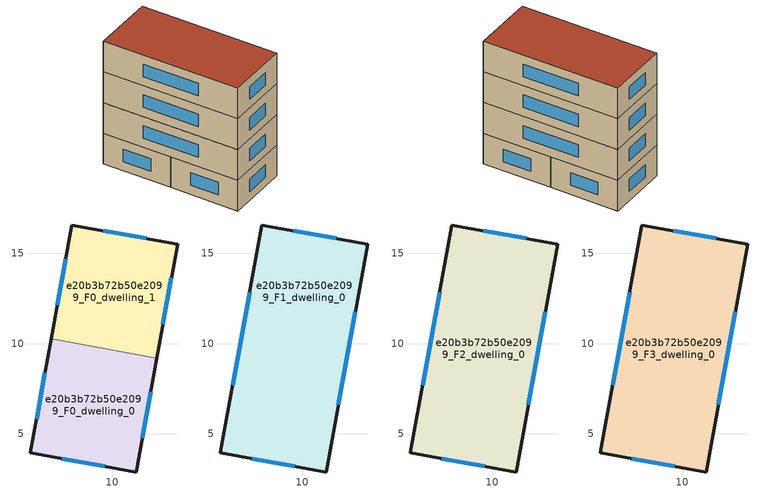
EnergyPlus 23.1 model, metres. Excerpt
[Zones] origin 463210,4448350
e20b3b72b50e2099_F0_dwelling_0
 floor ground (EU_floor_Construction): 12.47,9.2 11.32,2.87 5.46,3.93 6.6,10.26 z0
 wall outside (EU_wall_Construction): 6.6,10.26 5.46,3.93 11.32,2.87 12.47,9.2 z0:3
 wall to e20b3b72b50e2099_F0_dwelling_1 (EU_wall_Construction): 12.47,9.2 6.6,10.26 z0:3
 window (EU_Window_Construction): 11.66,4.75 12.13,7.32 / 7.19,3.62 9.58,3.19 / 6.26,8.39 5.79,5.81 z0.89:2.11
e20b3b72b50e2099_F0_dwelling_1
 floor ground (EU_floor_Construction): 13.62,15.52 12.47,9.2 6.6,10.26 7.75,16.58 z0
 wall outside (EU_wall_Construction): 12.47,9.2 13.62,15.52 7.75,16.58 6.6,10.26 z0:3
 window (EU_Window_Construction): 11.88,15.83 9.49,16.26 / 12.81,11.07 13.28,13.64 / 7.41,14.71 6.94,12.13 z0.89:2.11
e20b3b72b50e2099_F1_dwelling_0
 floor to e20b3b72b50e2099_F0_dwelling_0 (EU_floor_Construction): 12.47,9.2 11.32,2.87 5.45,3.93 6.6,10.26 z3
 floor to e20b3b72b50e2099_F0_dwelling_1 (EU_floor_Construction): 13.62,15.52 12.47,9.2 6.6,10.26 7.75,16.58 z3
 wall outside (EU_wall_Construction): 13.62,15.52 7.75,16.58 5.46,3.93 11.32,2.87 13.62,15.52 z3:6
 window (EU_Window_Construction): 11.88,15.83 9.49,16.26 / 12,6.62 12.93,11.77 / 7.19,3.62 9.58,3.19 / 7.07,12.83 6.13,7.68 z3.89:5.11
e20b3b72b50e2099_F2_dwelling_0
 floor to e20b3b72b50e2099_F1_dwelling_0 (EU_floor_Construction): 13.62,15.52 11.32,2.87 5.45,3.93 7.75,16.58 z6
 wall outside (EU_wall_Construction): 13.62,15.52 7.75,16.58 5.46,3.93 11.32,2.87 13.62,15.52 z6:9
 window (EU_Window_Construction): 11.88,15.83 9.49,16.26 / 12,6.62 12.93,11.77 / 7.19,3.62 9.58,3.19 / 7.07,12.83 6.13,7.68 z6.89:8.11
e20b3b72b50e2099_F3_dwelling_0
 floor to e20b3b72b50e2099_F2_dwelling_0 (EU_floor_Construction): 13.62,15.52 11.32,2.87 5.45,3.93 7.75,16.58 z9
 wall outside (EU_wall_Construction): 13.62,15.52 7.75,16.58 5.46,3.93 11.32,2.87 13.62,15.52 z9:12
 window (EU_Window_Construction): 11.88,15.83 9.49,16.26 / 12,6.62 12.93,11.77 / 7.19,3.62 9.58,3.19 / 7.07,12.83 6.13,7.68 z9.89:11.11
 roof outside (EU_roof_Construction): 11.32,2.87 13.62,15.52 7.75,16.58 5.46,3.93 z12
[Building]
EU S2 Campaign: North Axis=0; Terrain=City; Solar Distribution=FullExterior
[Site:Location]
Yerevan-Zvartnots.Intl.AP: Latitude=40.15; Longitude=44.383; Time Zone=4; Elevation=854
[SizingPeriod:WeatherFileDays]
AnnualSizingPeriod: Begin Month=1; Begin Day of Month=1; End Month=12; End Day of Month=31; Day of Week for Start Day=Monday; Use Weather File Daylight Saving Period=No; Use Weather File Rain and Snow Indicators=No
[MATERIAL]
EU_InternalMass_Material: Roughness=MediumRough; Thickness=0.1; Conductivity=1; Density=1800; Specific Heat=900; Thermal Absorptance=0.9; Solar Absorptance=0.7; Visible Absorptance=0.7
[MATERIAL:NOMASS] Roughness=MediumRough; Thermal Absorptance=0.9; Solar Absorptance=0.7; Visible Absorptance=0.7
Name | Thermal Resistance
EU_wall_NoMass | 1.08488
EU_roof_NoMass | 1.50123
EU_floor_NoMass | 0.493739
[WINDOWMATERIAL:SIMPLEGLAZINGSYSTEM]
EU_Window_SimpleGlazing: UFactor=2.50245; Solar Heat Gain Coefficient=0.75; Visible Transmittance=0.75
[CONSTRUCTION]
EU_wall_Construction: EU_wall_NoMass
EU_roof_Construction: EU_roof_NoMass
EU_floor_Construction: EU_floor_NoMass
EU_Window_Construction: EU_Window_SimpleGlazing
EU_InternalMass_Construction: EU_InternalMass_Material
[ZONE] Type=1; Multiplier=1; Ceiling Height=autocalculate; Floor Area=autocalculate; Part of Total Floor Area=Yes
Name | Volume
e20b3b72b50e2099_F0_dwelling_0 | 114.865
e20b3b72b50e2099_F1_dwelling_0 | 229.732
e20b3b72b50e2099_F2_dwelling_0; e20b3b72b50e2099_F3_dwelling_0 | 229.744
e20b3b72b50e2099_F0_dwelling_1 | 114.867
[INTERNALMASS] Construction=EU_InternalMass_Construction
Name | Zone or ZoneList | Surface Area
e20b3b72b50e2099_F0_dwelling_0_EU_InternalMass | e20b3b72b50e2099_F0_dwelling_0 | 38.2883
e20b3b72b50e2099_F0_dwelling_1_EU_InternalMass | e20b3b72b50e2099_F0_dwelling_1 | 38.2891
e20b3b72b50e2099_F1_dwelling_0_EU_InternalMass | e20b3b72b50e2099_F1_dwelling_0 | 76.5814
e20b3b72b50e2099_F2_dwelling_0_EU_InternalMass | e20b3b72b50e2099_F2_dwelling_0 | 76.5814
e20b3b72b50e2099_F3_dwelling_0_EU_InternalMass | e20b3b72b50e2099_F3_dwelling_0 | 76.5814
[OTHEREQUIPMENT] Fuel Type=Electricity; Design Level Calculation Method=Watts/Area; Power per Zone Floor Area=1; Fraction Latent=0; Fraction Radiant=0; Fraction Lost=0; Carbon Dioxide Generation Rate=0; EndUse Subcategory=EU_Step8_InternalGains
Name | Zone or ZoneList or Space or SpaceList | Schedule
EU_Step8_InternalGain_e20b3b72b50e2099_F0_dwelling_0_f000 | e20b3b72b50e2099_F0_dwelling_0 | EU_Step8_GainSchedule_e20b3b72b50e2099_F0_dwelling_0_f000
EU_Step8_InternalGain_e20b3b72b50e2099_F0_dwelling_1_f000 | e20b3b72b50e2099_F0_dwelling_1 | EU_Step8_GainSchedule_e20b3b72b50e2099_F0_dwelling_1_f000
EU_Step8_InternalGain_e20b3b72b50e2099_F1_dwelling_0_f000 | e20b3b72b50e2099_F1_dwelling_0 | EU_Step8_GainSchedule_e20b3b72b50e2099_F1_dwelling_0_f000
EU_Step8_InternalGain_e20b3b72b50e2099_F2_dwelling_0_f000 | e20b3b72b50e2099_F2_dwelling_0 | EU_Step8_GainSchedule_e20b3b72b50e2099_F2_dwelling_0_f000
EU_Step8_InternalGain_e20b3b72b50e2099_F3_dwelling_0_f000 | e20b3b72b50e2099_F3_dwelling_0 | EU_Step8_GainSchedule_e20b3b72b50e2099_F3_dwelling_0_f000
[ZONEVENTILATION:DESIGNFLOWRATE] Schedule=EU_AlwaysOn; Design Flow Rate Calculation Method=AirChanges/Hour; Air Changes per Hour=0.540096; Ventilation Type=Natural; Fan Pressure Rise=0; Fan Total Efficiency=1; Constant Term Coefficient=1; Temperature Term Coefficient=0; Velocity Term Coefficient=0; Velocity Squared Term Coefficient=0; Minimum Indoor Temperature=-100; Maximum Indoor Temperature=100; Delta Temperature=-100; Minimum Outdoor Temperature=-100; Maximum Outdoor Temperature=100; Maximum Wind Speed=40
Name | Zone or ZoneList or Space or SpaceList
EU_ConstantAir_e20b3b72b50e2099_F0_dwelling_0 | e20b3b72b50e2099_F0_dwelling_0
EU_ConstantAir_e20b3b72b50e2099_F0_dwelling_1 | e20b3b72b50e2099_F0_dwelling_1
EU_ConstantAir_e20b3b72b50e2099_F1_dwelling_0 | e20b3b72b50e2099_F1_dwelling_0
EU_ConstantAir_e20b3b72b50e2099_F2_dwelling_0 | e20b3b72b50e2099_F2_dwelling_0
EU_ConstantAir_e20b3b72b50e2099_F3_dwelling_0 | e20b3b72b50e2099_F3_dwelling_0
[HVACTEMPLATE:THERMOSTAT] Constant Heating Setpoint=20; Constant Cooling Setpoint=50
EU_HeatOnly_e20b3b72b50e2099_F0_dwelling_0; EU_HeatOnly_e20b3b72b50e2099_F0_dwelling_1; EU_HeatOnly_e20b3b72b50e2099_F1_dwelling_0; EU_HeatOnly_e20b3b72b50e2099_F2_dwelling_0; EU_HeatOnly_e20b3b72b50e2099_F3_dwelling_0
[HVACTEMPLATE:ZONE:IDEALLOADSAIRSYSTEM] System Availability Schedule=EU_AlwaysOn; Maximum Heating Supply Air Temperature=50; Minimum Cooling Supply Air Temperature=13; Maximum Heating Supply Air Humidity Ratio=0.0156; Minimum Cooling Supply Air Humidity Ratio=0.0077; Heating Limit=NoLimit; Cooling Limit=NoLimit; Heating Availability Schedule=EU_AlwaysOn; Cooling Availability Schedule=EU_CoolingOff; Dehumidification Control Type=ConstantSensibleHeatRatio; Cooling Sensible Heat Ratio=0.7; Dehumidification Setpoint=60; Humidification Control Type=None; Humidification Setpoint=30; Outdoor Air Method=None; Outdoor Air Flow Rate per Person=0.00944; Outdoor Air Flow Rate per Zone Floor Area=0; Outdoor Air Flow Rate per Zone=0; Demand Controlled Ventilation Type=None; Outdoor Air Economizer Type=NoEconomizer; Heat Recovery Type=None; Sensible Heat Recovery Effectiveness=0.7; Latent Heat Recovery Effectiveness=0.65
Name | Template Thermostat
e20b3b72b50e2099_F0_dwelling_0 | EU_HeatOnly_e20b3b72b50e2099_F0_dwelling_0
e20b3b72b50e2099_F0_dwelling_1 | EU_HeatOnly_e20b3b72b50e2099_F0_dwelling_1
e20b3b72b50e2099_F1_dwelling_0 | EU_HeatOnly_e20b3b72b50e2099_F1_dwelling_0
e20b3b72b50e2099_F2_dwelling_0 | EU_HeatOnly_e20b3b72b50e2099_F2_dwelling_0
e20b3b72b50e2099_F3_dwelling_0 | EU_HeatOnly_e20b3b72b50e2099_F3_dwelling_0
[SIZING:ZONE] Zone Cooling Design Supply Air Temperature Input Method=SupplyAirTemperature; Zone Cooling Design Supply Air Temperature=13; Zone Heating Design Supply Air Temperature Input Method=SupplyAirTemperature; Zone Heating Design Supply Air Temperature=50; Zone Cooling Design Supply Air Humidity Ratio=0.008; Zone Heating Design Supply Air Humidity Ratio=0.008; Cooling Design Air Flow Method=DesignDay; Cooling Design Air Flow Rate=0; Cooling Minimum Air Flow per Zone Floor Area=0.000762; Cooling Minimum Air Flow=0; Cooling Minimum Air Flow Fraction=0.2; Heating Design Air Flow Method=DesignDay; Heating Design Air Flow Rate=0; Heating Maximum Air Flow per Zone Floor Area=0.002032; Heating Maximum Air Flow=0.141576; Heating Maximum Air Flow Fraction=0.3; Account for Dedicated Outdoor Air System=No; Dedicated Outdoor Air System Control Strategy=NeutralSupplyAir; Dedicated Outdoor Air Low Setpoint Temperature for Design=autosize; Dedicated Outdoor Air High Setpoint Temperature for Design=autosize; Zone Load Sizing Method=Sensible Load Only No Latent Load; Zone Latent Cooling Design Supply Air Humidity Ratio Input Method=HumidityRatioDifference; Zone Cooling Design Supply Air Humidity Ratio Difference=0.005; Zone Latent Heating Design Supply Air Humidity Ratio Input Method=HumidityRatioDifference; Zone Humidification Design Supply Air Humidity Ratio Difference=0.005
e20b3b72b50e2099_F0_dwelling_0; e20b3b72b50e2099_F0_dwelling_1; e20b3b72b50e2099_F1_dwelling_0; e20b3b72b50e2099_F2_dwelling_0; e20b3b72b50e2099_F3_dwelling_0
[SCHEDULE:CONSTANT]
Name | Hourly Value
EU_AlwaysOn | 1
EU_CoolingOff | 0
[SCHEDULE:FILE] Column Number=1; Rows to Skip at Top=0; Number of Hours of Data=8760; Column Separator=Comma; Interpolate to Timestep=No; Minutes per Item=60; Adjust Schedule for Daylight Savings=Yes
Name | File
EU_Step8_GainSchedule_e20b3b72b50e2099_F0_dwelling_0_f000 | ../../schedules/e20b3b72b50e2099/e20b3b72b50e2099_F0_dwelling_0_f000_gain.csv
EU_Step8_GainSchedule_e20b3b72b50e2099_F0_dwelling_1_f000 | ../../schedules/e20b3b72b50e2099/e20b3b72b50e2099_F0_dwelling_1_f000_gain.csv
EU_Step8_GainSchedule_e20b3b72b50e2099_F1_dwelling_0_f000 | ../../schedules/e20b3b72b50e2099/e20b3b72b50e2099_F1_dwelling_0_f000_gain.csv
EU_Step8_GainSchedule_e20b3b72b50e2099_F2_dwelling_0_f000 | ../../schedules/e20b3b72b50e2099/e20b3b72b50e2099_F2_dwelling_0_f000_gain.csv
EU_Step8_GainSchedule_e20b3b72b50e2099_F3_dwelling_0_f000 | ../../schedules/e20b3b72b50e2099/e20b3b72b50e2099_F3_dwelling_0_f000_gain.csv
